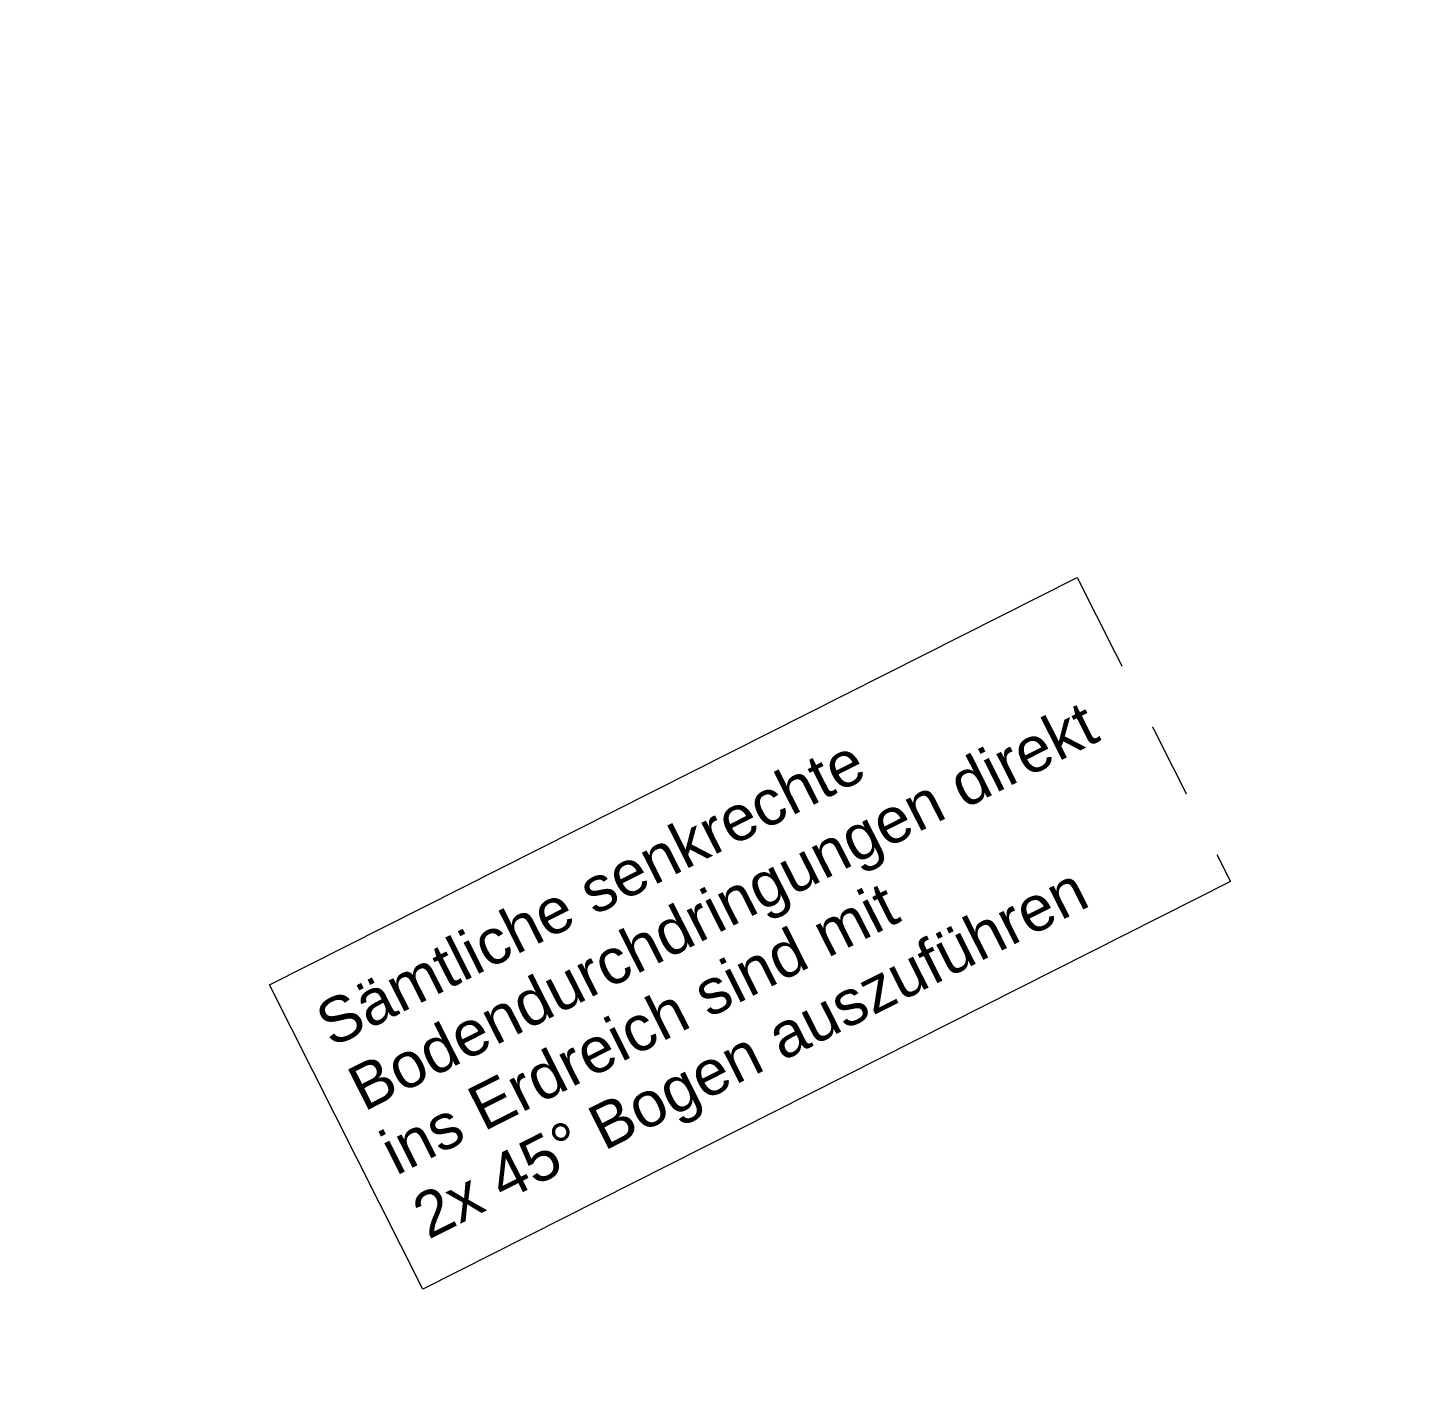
# Model space of a CAD drawing. Header units: metres. Extents: x 2682525 to 2683550, y 1250555 to 1251328.
# Drawn here: x 2683089.309 to 2683093.136, y 1250884.193 to 1250887.952 of the extents above; entities that cross this region are included whole.
import ezdxf

# ---------------------------------------------------------------- set-up
doc = ezdxf.new("R2010")
doc.units = ezdxf.units.M
doc.header["$PDMODE"] = 2
doc.header["$PDSIZE"] = -2
for name, pattern in [('IMPORT-_23_ISO-02 Strichlinie', [38.09999999999999, 30.47999999999999, -7.619999999999998]), ('IMPORT-_23_ISO-02 Strichlinie-3', [38.09999999999999, 30.47999999999999, -7.619999999999998]), ('IMPORT-_23_ISO-10 Strichpunktlinie _2_', [46.98999999999999, 30.47999999999999, -7.619999999999998, 1.270000000000001, -7.619999999999998]), ('Verdeckt 0_75', [1.5, 0.75, -0.75])]:
    doc.linetypes.add(name, pattern=pattern)
for name, color, linetype, lineweight, true_color in [('2458 A U1_dwg-1', 9, 'Continuous', 18, 0x808080), ('_23_000 Linien-Strichpunktlinie kurz 0_10', 9, 'IMPORT-_23_ISO-10 Strichpunktlinie _2_', 18, 0x808080), ('_23_200 Materialien-Beton', 9, 'Continuous', 18, 0x808080), ('_23_200 Materialien-Daemmung H', 9, 'Continuous', 18, 0x808080), ('_23_200 Materialien-Kalksandstein', 9, 'Continuous', 18, 0x808080), ('_23_300 Bauteile 3D-Raum-NGF Nettogeschossfläche vermietbar', 9, 'Continuous', 18, 0x808080), ('_23_300 Bauteile 3D-Wand Aussen', 9, 'Continuous', 18, 0x808080), ('_23_400 Ausbau 2D-Schutzraum-Tür', 9, 'IMPORT-_23_ISO-02 Strichlinie', 18, 0x808080), ('_23_500 Technik-Elektro Leuchten', 9, 'Continuous', 18, 0x808080), ('_23_500 Technik-Kanalisation Regenwasser', 9, 'IMPORT-_23_ISO-02 Strichlinie-3', 18, 0x808080), ('_23_Keine', 9, 'Continuous', 18, 0x808080), ('Bemassung', 9, 'Continuous', 18, 0x808080)]:
    doc.layers.add(name, color=color, linetype=linetype, lineweight=lineweight, true_color=true_color)
for name, color, linetype, lineweight in [('A-____-____-DIMS', 7, 'Continuous', 9), ('A-DETL-____-MBND', 7, 'Verdeckt 0_75', 18), ('Bemassung-1', 7, 'Continuous', 18), ('G-____-____-TEXT', 7, 'Continuous', 9)]:
    doc.layers.add(name, color=color, linetype=linetype, lineweight=lineweight)
doc.styles.add('Arial_3', font='arial.ttf', dxfattribs={"height": 125})
doc.styles.add('Arial_31', font='arial.ttf', dxfattribs={"width": 0.9, "height": 200})
doc.styles.add('ISOCP_2', font='isocp___.ttf', dxfattribs={"height": 125.8608217592593})
doc.styles.add('ISOCP_3', font='isocp___.ttf', dxfattribs={"height": 75.51649305555554})
doc.styles.add('ISOCP_5', font='isocp___.ttf', dxfattribs={"height": 100.6886574074074})
doc.styles.add('ISOCP_7', font='isocp___.ttf', dxfattribs={"height": 151.0329861111111})
doc.dimstyles.new('2_0_mm_-_Arial', dxfattribs={"dimscale": 304.8, "dimtxt": 204.051879991394, "dimasz": 0.2460629921259842, "dimexe": 0.3280839895013123, "dimexo": 0.3280840109072179, "dimgap": 0.08202099737532807, "dimtad": 1, "dimdec": 1, "dimlfac": 0.001, "dimrnd": 0.09999999999999999, "dimzin": 0, "dimdsep": 46, "dimtxsty": 'Arial_31', "dimblk1": 'OBLIQUE', "dimblk2": 'OBLIQUE', "dimsah": 1, "dimcen": 0.09, "dimdle": 0.3280839895013123, "dimazin": 0, "dimtfac": 1, "dimtdec": 4, "dimtix": 1, "dimtmove": 0, "dimatfit": 3, "dimfxl": 1, "dimtvp": 1, "dimtfill": 1, "dimtolj": 1, "dimtzin": 0, "dimarcsym": 2})
doc.dimstyles.new('2_0_mm_-_Arial_1', dxfattribs={"dimscale": 304.8, "dimtxt": 204.051879991394, "dimasz": 0.2460629921259842, "dimexe": 0.3280839895013123, "dimexo": 0.3280840109072179, "dimgap": 0.08202099737532807, "dimtad": 1, "dimdec": 1, "dimlfac": 0.001, "dimrnd": 0.09999999999999999, "dimzin": 0, "dimdsep": 46, "dimtxsty": 'Arial_31', "dimblk1": 'OBLIQUE', "dimblk2": 'OBLIQUE', "dimsah": 1, "dimcen": 0.09, "dimdle": 0.3280839895013123, "dimazin": 0, "dimtfac": 1, "dimtdec": 4, "dimtix": 1, "dimtmove": 2, "dimatfit": 3, "dimfxl": 1, "dimtvp": 1, "dimtfill": 1, "dimtolj": 1, "dimtzin": 0, "dimarcsym": 2})
pattern_1 = [(18.233, (0, 0), (18.77292067800844, -56.98752011815572), []), (288.233, (0, 0), (63.31313485127099, 20.85671487326738), [])]
pattern_2 = [(359.99995, (0, 0), (-4.36332312998527e-05, -49.99999999998096), [])]
pattern_3 = [(270, (0, 0), (-50, -3.061616997868383e-15), [])]
pattern_4 = [(288.233, (0, 0), (47.4896000984631, 15.64410056500704), [])]

# ---------------------------------------------------------------- blocks, each defined once
blk = doc.blocks.new('2458 A U1_dwg_VW_SLASH-9045485-U01 Bodenplatte')
at = {"layer": 'Bemassung'}
for p, q in [((500.0534143197685, 500.0534143197683), (-500.0534143197683, -500.0534143197685)), ((890.9383564621788, 0), (-999.9999999999999, 0))]:
    blk.add_line(p, q, dxfattribs=at)
blk = doc.blocks.new('2458 A U1_dwg-9041719-U01 Bodenplatte')
at = {"layer": '_23_200 Materialien-Beton'}
h = blk.add_hatch(dxfattribs=at)
h.set_pattern_fill('FP_1', color=256, style=0, pattern_type=2)
h.set_pattern_definition(pattern_1)
h.paths.add_polyline_path([(-70373.2191524588, -12948.06220294404), (-70373.21915245883, -7697.674813229032), (-70673.21915245881, -7997.67481322905), (-70673.2191524588, -12648.06220294404), (-70523.21915245877, -12798.06220294407)])
h = blk.add_hatch(dxfattribs=at)
h.set_pattern_fill('FP_1', color=256, style=0, pattern_type=2)
h.set_pattern_definition(pattern_1)
h.paths.add_polyline_path([(-70373.2191524588, -12948.06220294404), (-70373.21915245883, -7697.674813229032), (-70673.21915245881, -7997.67481322905), (-70673.2191524588, -12648.06220294404), (-70523.21915245877, -12798.06220294407)])
h = blk.add_hatch(dxfattribs=at)
h.set_pattern_fill('FP_1', color=256, style=0, pattern_type=2)
h.set_pattern_definition(pattern_1)
h.paths.add_polyline_path([(-71878.53777742364, -12948.06220294405), (-70373.21915245878, -12948.06220294405), (-70673.2191524588, -12648.06220294404), (-73121.4927234975, -12648.06220294405), (-72821.4927234975, -12948.06220294405), (-71923.21915245899, -12948.06220294405)])
h = blk.add_hatch(dxfattribs=at)
h.set_pattern_fill('FP_1', color=256, style=0, pattern_type=2)
h.set_pattern_definition(pattern_1)
h.paths.add_polyline_path([(-71878.53777742364, -12948.06220294405), (-70373.21915245878, -12948.06220294405), (-70673.2191524588, -12648.06220294404), (-73121.4927234975, -12648.06220294405), (-72821.4927234975, -12948.06220294405), (-71923.21915245899, -12948.06220294405)])
h = blk.add_hatch(dxfattribs=at)
h.set_pattern_fill('FP_1', color=256, style=0, pattern_type=2)
h.set_pattern_definition(pattern_1)
h.paths.add_polyline_path([(-68241.41568138884, -14797.67331170138), (-68051.41587941958, -14797.67331170138), (-68051.41587941958, -14547.67331170138), (-72821.49272349746, -14547.67331170136), (-72821.49270841129, -14797.67331091071), (-71878.53777742364, -14797.67331170137)])
h = blk.add_hatch(dxfattribs=at)
h.set_pattern_fill('FP_1', color=256, style=0, pattern_type=2)
h.set_pattern_definition(pattern_1)
h.paths.add_polyline_path([(-68051.41587941958, -14797.67331170138), (-68051.41587941958, -14547.67331170138), (-72821.49272349746, -14547.67331170136), (-72821.49272349742, -14797.67331170137), (-71878.53777742364, -14797.67331170137)])
h = blk.add_hatch(dxfattribs=at)
h.set_pattern_fill('FP_1', color=256, style=0, pattern_type=2)
h.set_pattern_definition(pattern_1)
h.paths.add_polyline_path([(-67751.41722019418, -16487.67480955011), (-67751.88248443525, -14797.67331170138), (-68051.4156813888, -14548.0621492145), (-68051.41565462448, -16487.67480955011)])
h = blk.add_hatch(dxfattribs=at)
h.set_pattern_fill('FP_1', color=256, style=0, pattern_type=2)
h.set_pattern_definition(pattern_1)
h.paths.add_polyline_path([(-67751.41587972798, -14798.06214921452), (-67521.41921593116, -14797.67331170138), (-67521.41921593118, -14548.06214921452), (-68051.41568138878, -14548.06214921451), (-67751.88248443525, -14797.67331170138)])
h = blk.add_hatch(dxfattribs=at)
h.set_pattern_fill('FP_1', color=256, style=0, pattern_type=2)
h.set_pattern_definition(pattern_1)
h.paths.add_polyline_path([(-67751.41722019418, -16487.67480955011), (-67751.88248443525, -14797.67331170138), (-68051.4156813888, -14548.0621492145), (-68051.41565462448, -16487.67480955011)])
h = blk.add_hatch(dxfattribs=at)
h.set_pattern_fill('FP_1', color=256, style=0, pattern_type=2)
h.set_pattern_definition(pattern_1)
h.paths.add_polyline_path([(-67751.41587972798, -14798.06214921452), (-67521.41921593116, -14797.67331170138), (-67521.41921593118, -14548.06214921452), (-68051.41568138878, -14548.06214921451), (-67751.88248443525, -14797.67331170138)])
at = {"layer": '_23_200 Materialien-Daemmung H'}
h = blk.add_hatch(dxfattribs=at)
h.set_pattern_fill('FP_5', color=256, style=0, pattern_type=2)
h.set_pattern_definition(pattern_3)
h.paths.add_polyline_path([(-67751.415879728, -14548.06214921453), (-67521.41921593116, -14547.67331170136), (-67521.41921593115, -14358.06214921454), (-68241.415530651, -14358.06214921453), (-68241.41568138884, -14548.06214921452), (-68051.41587941958, -14548.06198418873)])
h = blk.add_hatch(dxfattribs=at)
h.set_pattern_fill('FP_5', color=256, style=0, pattern_type=2)
h.set_pattern_definition(pattern_3)
h.paths.add_polyline_path([(-67521.41921593116, -14548.06214921453), (-67521.41921593115, -14358.06214921454), (-68241.415530651, -14358.06214921453), (-68241.41568138884, -14548.06214921452), (-68051.41587941958, -14548.06214921453)])
h = blk.add_hatch(dxfattribs=at)
h.set_pattern_fill('FP_9', color=256, style=0, pattern_type=2)
h.set_pattern_definition(pattern_2)
h.paths.add_polyline_path([(-68051.41722019429, -16487.67480955011), (-68051.41587972808, -14798.06214921453), (-68241.41587972814, -14798.06214921451), (-68241.41587972814, -16487.67480955011)])
h = blk.add_hatch(dxfattribs=at)
h.set_pattern_fill('FP_9', color=256, style=0, pattern_type=2)
h.set_pattern_definition(pattern_2)
h.paths.add_polyline_path([(-68051.4172201944, -16487.67496028796), (-68051.41587972808, -14798.06214921453), (-68241.41587972814, -14798.06214921451), (-68241.41587972814, -16487.67480955011)])
at = {"layer": '_23_200 Materialien-Kalksandstein'}
h = blk.add_hatch(dxfattribs=at)
h.set_pattern_fill('FP_6', color=256, style=0, pattern_type=2)
h.set_pattern_definition(pattern_4)
h.paths.add_polyline_path([(-70523.21915245877, -13158.06214921448), (-70373.21915245877, -13008.06214921448), (-70373.21915245878, -12948.06220294403), (-70523.21915245877, -12948.06220294404), (-70523.21915245877, -13008.06214921448)])
h = blk.add_hatch(dxfattribs=at)
h.set_pattern_fill('FP_6', color=256, style=0, pattern_type=2)
h.set_pattern_definition(pattern_4)
h.paths.add_polyline_path([(-70523.21915245877, -13158.06214921448), (-70373.21915245877, -13008.06214921448), (-70373.21915245878, -12948.06220294403), (-70523.21915245877, -12948.06220294404)])
h = blk.add_hatch(dxfattribs=at)
h.set_pattern_fill('FP_6', color=256, style=0, pattern_type=2)
h.set_pattern_definition(pattern_4)
h.paths.add_polyline_path([(-70523.21915245874, -13158.06214921449), (-67521.4192159312, -13158.06214921448), (-67521.41921593118, -13008.06214921448), (-70373.21915245877, -13008.06214921448)])
h = blk.add_hatch(dxfattribs=at)
h.set_pattern_fill('FP_6', color=256, style=0, pattern_type=2)
h.set_pattern_definition(pattern_4)
h.paths.add_polyline_path([(-70523.21915245874, -13158.06214921449), (-67521.4192159312, -13158.06214921448), (-67521.41921593118, -13008.06214921448), (-70373.21915245877, -13008.06214921448)])
at = {"layer": '_23_000 Linien-Strichpunktlinie kurz 0_10', "flags": 128}
for points in [[(-71371.402599621, -14147.67208135212), (-70871.38839452379, -14147.67208135212), (-70871.38839452379, -14647.57132746282), (-71371.30938474707, -14647.57132746282), (-71371.30938474707, -14147.67208135212)], [(-71371.402599621, -14147.67208135212), (-70871.38839452379, -14147.67208135212), (-70871.38839452379, -14647.57132746282), (-71371.30938474707, -14647.57132746282), (-71371.30938474707, -14147.67208135212)], [(-71821.36916062886, -15397.69252134184), (-71821.36916062886, -14897.66868126136), (-71021.4624091578, -14897.66868126136), (-71021.4624091578, -15397.54337530111), (-71821.36916062886, -15397.54337530111)], [(-71821.36916062886, -15397.69252134184), (-71821.36916062886, -14897.66868126136), (-71021.4624091578, -14897.66868126136), (-71021.4624091578, -15397.54337530111), (-71821.36916062886, -15397.54337530111)], [(-71421.41576717257, -14897.70004845615), (-71021.50899734336, -14897.70004845615), (-71021.50899734336, -15397.61795785202), (-71421.32255229865, -15397.61795785202), (-71421.32255229865, -14897.70004845615)], [(-71421.41576717257, -14897.70004845615), (-71021.50899734336, -14897.70004845615), (-71021.50899734336, -15397.61795785202), (-71421.32255229865, -15397.61795785202), (-71421.32255229865, -14897.70004845615)]]:
    blk.add_lwpolyline(points, dxfattribs=at)
at = {"layer": '_23_200 Materialien-Beton', "flags": 128}
for points in [[(-78652.42943214536, -11997.67484905743), (-80114.23038149507, -11997.67484905743), (-80114.23038149507, -7997.674813229043), (-70673.21915245875, -7997.674813229043), (-70673.21915245875, -12648.06220294402), (-73121.49272349742, -12648.06220294402), (-73121.49272349742, -13547.67331128639), (-73121.49272349742, -12648.06220294404), (-70673.21915245871, -12648.06220294404), (-70673.21915245871, -7997.674813229046), (-80114.23038149513, -7997.674813229046), (-80114.23038149513, -11997.67484905742)], [(-72821.49272349739, -13547.6733112864), (-72821.49272349739, -12948.06220294404), (-70373.21915245871, -12948.06220294404), (-70373.21915245871, -7997.674813229029), (-56678.83306673393, -7997.674813229029), (-70373.21915245874, -7997.674813229029), (-70373.21915245874, -12948.06220294403), (-72821.49272349742, -12948.06220294403)], [(-68241.41568108031, -14547.67331170137), (-72821.49272349734, -14547.67331170137), (-72821.49272349734, -14347.67331128639), (-72821.49272349734, -14547.67331170135), (-68241.41568108031, -14547.67331170135), (-68051.41568108025, -14547.67331170135)], [(-68051.41568138871, -14548.0621492145), (-67521.41921593109, -14548.0621492145)], [(-68241.41587941957, -14797.67331170136), (-68051.41587941951, -14797.67331170136), (-68051.41587941951, -14798.06214921451), (-68051.41587941951, -16487.67496028795), (-68051.41587941951, -14798.06214921451), (-68051.41587941951, -14797.67331170137)]]:
    blk.add_lwpolyline(points, close=True, dxfattribs=at)
blk.add_lwpolyline([(-78601.41820325814, -14797.67331091069), (-72821.49272349743, -14797.67331091069), (-68241.41587941966, -14797.67331091069), (-72821.49272349742, -14797.67331091069), (-78601.41820325813, -14797.67331091069), (-78601.41820325813, -19697.67519878161), (-78536.41631402101, -19697.67519878161)], dxfattribs=at)
at = {"layer": '_23_200 Materialien-Daemmung H', "flags": 128}
for points in [[(-68241.41568138878, -14548.06214921451), (-68241.41568138878, -14358.0621492145), (-67521.41921593109, -14358.0621492145), (-68241.41553065092, -14358.0621492145), (-68241.41553065092, -14548.06214921451), (-68051.41568138871, -14548.06214921451), (-67521.41921593109, -14548.06214921451), (-68051.41568138871, -14548.06214921451), (-68051.41568138871, -14547.67331170138), (-68051.41568138871, -14548.0621492145)], [(-68241.41722019427, -16487.6748095501), (-68241.41722019427, -14798.0621492145)], [(-68051.41722019433, -16487.67496028795), (-68051.41722019433, -14798.06214921451)]]:
    blk.add_lwpolyline(points, close=True, dxfattribs=at)
at = {"layer": '_23_200 Materialien-Kalksandstein', "flags": 128}
for points in [[(-70523.21915245868, -13158.06214921447), (-70523.21915245868, -12948.06220294403), (-70523.21915245868, -13158.06214921448), (-67521.41921593112, -13158.06214921448)], [(-70373.21915245868, -13008.06214921447), (-70373.21915245868, -12948.06220294402), (-70373.21915245868, -13008.06214921447), (-67521.41921593109, -13008.06214921447)]]:
    blk.add_lwpolyline(points, close=True, dxfattribs=at)
at = {"layer": '_23_300 Bauteile 3D-Raum-NGF Nettogeschossfläche vermietbar', "flags": 128}
blk.add_lwpolyline([(-70373.21915245871, -13008.06214921446), (-70373.21915245871, -11193.06262622984), (-67601.41921593105, -11193.06262622984), (-67601.41921593105, -13008.06214921447), (-70373.21915245871, -13008.06214921447), (-67601.41921593105, -13008.06214921447), (-67601.41921593105, -11193.0626262299), (-70373.21915245873, -11193.0626262299)], close=True, dxfattribs=at)
at = {"layer": '_23_300 Bauteile 3D-Wand Aussen', "flags": 128}
for points in [[(-71873.2191524589, -12648.06220294404), (-70673.21915245871, -12648.06220294404), (-70673.21915245871, -11148.06220294425), (-70673.21915245871, -12648.06220294402)], [(-72821.49272349739, -13547.6733112864), (-72821.49272349739, -12948.06220294404), (-70373.2191524587, -12948.06220294404), (-70373.2191524587, -11193.06262622984), (-70373.2191524587, -12948.06220294403), (-72821.49272349742, -12948.06220294403)], [(-70523.21915245868, -13158.06214921447), (-70523.21915245868, -12948.06220294403), (-70523.21915245868, -13158.06214921447), (-67521.41921593112, -13158.06214921447)], [(-70523.21915245868, -12948.06220294403), (-70373.21915245868, -12948.06220294403), (-70373.21915245868, -13008.06214921447), (-67601.41921593105, -13008.06214921447), (-70373.21915245868, -13008.06214921447), (-70373.21915245868, -12948.06220294402)], [(-72821.49272349737, -14547.67331170135), (-72821.49272349737, -14347.67331128639), (-72821.49272349737, -14547.67331170135), (-68241.41568108031, -14547.67331170135)], [(-68241.41553065092, -14358.0621492145), (-67521.41921593109, -14358.0621492145)]]:
    blk.add_lwpolyline(points, close=True, dxfattribs=at)
blk.add_lwpolyline([(-72821.49272349733, -14797.67331170134), (-68241.41587941957, -14797.67331170134), (-68241.41587941957, -14798.0621492145), (-68241.41587941957, -16487.6748095501), (-68241.41587941957, -14798.0621492145), (-68241.41587941957, -14797.67331170136), (-72821.49272349734, -14797.67331170136), (-78601.41820325804, -14797.67331170136), (-78601.41820325804, -19697.67519878158), (-78726.41820325809, -19697.67519878158), (-78601.41820325807, -19697.67519878158), (-78601.41820325807, -14797.67331091067)], dxfattribs=at)
at = {"layer": '_23_400 Ausbau 2D-Schutzraum-Tür', "flags": 128}
blk.add_lwpolyline([(-71521.49048889773, -14547.6739278337), (-72821.49048889772, -14547.6739278337), (-72821.49048889772, -12947.67392783371), (-71521.49048889773, -12947.67392783371)], close=True, dxfattribs=at)
blk.add_lwpolyline([(-71521.49048889773, -14547.6739278337), (-72821.49048889772, -14547.6739278337), (-72821.49048889772, -12947.67392783371), (-71521.49048889773, -12947.67392783371)], close=True, dxfattribs=at)
at = {"layer": '_23_500 Technik-Elektro Leuchten', "flags": 128}
for points in [[(-70386.45781215848, -13838.06516447555), (-70386.45781215848, -13738.06516447555)], [(-68886.45781215848, -13838.06516447555), (-68886.45781215848, -13738.06516447555)], [(-68886.45781215848, -13788.06516447555), (-70386.45781215848, -13788.06516447555)]]:
    blk.add_lwpolyline(points, close=True, dxfattribs=at)
at = {"layer": '_23_500 Technik-Kanalisation Regenwasser', "flags": 128}
for points in [[(-69656.51149136713, -15217.52602077652), (-69656.51149136713, -15527.52588088248)], [(-69811.65867484038, -15372.37869740921), (-69501.65881473442, -15372.37869740921)]]:
    blk.add_lwpolyline(points, close=True, dxfattribs=at)
at = {"layer": '_23_500 Technik-Kanalisation Regenwasser'}
blk.add_circle((-69656.65874478743, -15372.5259508295), 55.00000000001455, dxfattribs=at)
blk.add_circle((-69656.65874478743, -15372.5259508295), 55.00000000001455, dxfattribs=at)
for centre, radius, start, end in [((-69656.65874478743, -15372.5259508295), 104.9999999999957, 89.94556773695928, 269.9455677369668), ((-69656.65874478743, -15372.5259508295), 104.9999999999957, 89.94556773695928, 269.9455677369668), ((-69656.65874478743, -15372.5259508295), 104.9999999999957, 269.9455677369668, 89.94556773695928), ((-69656.65874478743, -15372.5259508295), 104.9999999999957, 269.9455677369668, 89.94556773695928), ((-69656.65874478742, -15372.5259508295), 55.0000000000019, 89.94556773694771, 269.9455677369625), ((-69656.65874478742, -15372.5259508295), 55.0000000000019, 89.94556773694771, 269.9455677369625), ((-69656.65874478742, -15372.5259508295), 55.0000000000019, 269.9455677369777, 89.94556773696289), ((-69656.65874478742, -15372.5259508295), 55.0000000000019, 269.9455677369777, 89.94556773696289)]:
    blk.add_arc(centre, radius, start, end, dxfattribs=at)
at = {"layer": '_23_Keine', "flags": 128}
for points in [[(-73001.41820312208, -15797.6751983039), (-73001.41820312208, -14797.67331128631), (-72601.41820312203, -14797.67331128631), (-72601.41820312203, -15797.67519830391)], [(-73001.41820312208, -15797.6751983039), (-73001.41820312208, -14797.67331128631), (-72601.41820312203, -14797.67331128631), (-72601.41820312203, -15797.67519830391)], [(-72601.41820312207, -15797.67519830393), (-72601.41820312207, -14797.67331128634), (-72201.418203122, -14797.67331128634), (-72201.418203122, -15797.67519830394)], [(-72601.41820312207, -15797.67519830393), (-72601.41820312207, -14797.67331128634), (-72201.418203122, -14797.67331128634), (-72201.418203122, -15797.67519830394)], [(-72201.41820312207, -15797.67519830394), (-72201.41820312207, -14797.67331128635), (-71801.41820312203, -14797.67331128635), (-71801.41820312203, -15797.67519830395)], [(-72201.41820312207, -15797.67519830394), (-72201.41820312207, -14797.67331128635), (-71801.41820312203, -14797.67331128635), (-71801.41820312203, -15797.67519830395)], [(-71801.41820312207, -15797.67519830396), (-71801.41820312207, -14797.67331128636), (-71401.41820312201, -14797.67331128636), (-71401.41820312201, -15797.67519830396)], [(-71801.41820312207, -15797.67519830396), (-71801.41820312207, -14797.67331128636), (-71401.41820312201, -14797.67331128636), (-71401.41820312201, -15797.67519830396)], [(-71401.41820312207, -15797.67519830395), (-71401.41820312207, -14797.67331128637), (-71001.41820312203, -14797.67331128637), (-71001.41820312203, -15797.67519830397)], [(-71401.41820312207, -15797.67519830395), (-71401.41820312207, -14797.67331128637), (-71001.41820312203, -14797.67331128637), (-71001.41820312203, -15797.67519830397)], [(-71001.4182031221, -15797.67519830396), (-71001.4182031221, -14797.67331128637), (-70601.41820312203, -14797.67331128637), (-70601.41820312203, -15797.67519830396)], [(-71001.4182031221, -15797.67519830396), (-71001.4182031221, -14797.67331128637), (-70601.41820312203, -14797.67331128637), (-70601.41820312203, -15797.67519830396)], [(-70601.4182031221, -15797.67519830396), (-70601.4182031221, -14797.67331128637), (-70201.41820312204, -14797.67331128637), (-70201.41820312204, -15797.67519830396)], [(-70601.4182031221, -15797.67519830396), (-70601.4182031221, -14797.67331128637), (-70201.41820312204, -14797.67331128637), (-70201.41820312204, -15797.67519830396)], [(-70201.41820312208, -15797.67519830394), (-70201.41820312208, -14797.67331128637), (-69801.41820312203, -14797.67331128637), (-69801.41820312203, -15797.67519830396)], [(-70201.41820312208, -15797.67519830394), (-70201.41820312208, -14797.67331128637), (-69801.41820312203, -14797.67331128637), (-69801.41820312203, -15797.67519830396)], [(-69801.4182031221, -15797.67519830397), (-69801.4182031221, -14797.67331128638), (-69401.41820312204, -14797.67331128638), (-69401.41820312204, -15797.67519830398)], [(-69801.4182031221, -15797.67519830397), (-69801.4182031221, -14797.67331128638), (-69401.41820312204, -14797.67331128638), (-69401.41820312204, -15797.67519830398)], [(-69401.41820312208, -15797.675198304), (-69401.41820312208, -14797.67331128639), (-69001.41820312206, -14797.67331128639), (-69001.41820312206, -15797.67519830401)], [(-69401.41820312208, -15797.675198304), (-69401.41820312208, -14797.67331128639), (-69001.41820312206, -14797.67331128639), (-69001.41820312206, -15797.67519830401)], [(-69001.4182031221, -15797.67519830402), (-69001.4182031221, -14797.67331128642), (-68601.41820312207, -14797.67331128642), (-68601.41820312207, -15797.67519830402)], [(-69001.4182031221, -15797.67519830402), (-69001.4182031221, -14797.67331128642), (-68601.41820312207, -14797.67331128642), (-68601.41820312207, -15797.67519830402)], [(-68601.4182031221, -15797.67519830404), (-68601.4182031221, -14797.67331128644), (-68201.41820312208, -14797.67331128644), (-68201.41820312208, -15797.67519830405)], [(-68601.4182031221, -15797.67519830404), (-68601.4182031221, -14797.67331128644), (-68201.41820312208, -14797.67331128644), (-68201.41820312208, -15797.67519830405)], [(-70601.41820312214, -17797.67519830397), (-70601.41820312214, -15797.67519830397), (-68201.41820312213, -15797.67519830397), (-68201.41820312213, -17797.67519830403)], [(-69401.41820312223, -15797.67519830379), (-69401.41820312223, -17797.6751983038), (-70601.41820312216, -17797.6751983038), (-70601.41820312216, -15797.67519830382)], [(-70601.41820312214, -17797.67519830397), (-70601.41820312214, -15797.67519830397), (-68201.41820312213, -15797.67519830397), (-68201.41820312213, -17797.67519830403)], [(-69401.41820312223, -15797.67519830379), (-69401.41820312223, -17797.6751983038), (-70601.41820312216, -17797.6751983038), (-70601.41820312216, -15797.67519830382)]]:
    blk.add_lwpolyline(points, close=True, dxfattribs=at)
for points in [[(-69501.51156131412, -15217.67327419681), (-69501.51156131412, -15527.67313430278), (-69811.80592826068, -15527.67313430278), (-69811.80592826068, -15217.37876735622), (-69501.51156131412, -15217.37876735622)], [(-69501.51156131412, -15217.67327419681), (-69501.51156131412, -15527.67313430278), (-69811.80592826068, -15527.67313430278), (-69811.80592826068, -15217.37876735622), (-69501.51156131412, -15217.37876735622)], [(-74601.4182031222, -17797.67519830389), (-74601.4182031222, -15797.67519830389), (-70601.41820312216, -15797.67519830389), (-70601.41820312216, -17797.67519830398), (-73449.32850333214, -17797.67519830398)], [(-73574.32850333213, -17797.67519830383), (-74601.41820312223, -17797.67519830383), (-74601.41820312223, -15797.67519830391), (-70601.41820312226, -15797.67519830391)], [(-74601.4182031222, -17797.67519830389), (-74601.4182031222, -15797.67519830389), (-70601.41820312216, -15797.67519830389), (-70601.41820312216, -17797.67519830398), (-73449.32850333214, -17797.67519830398)], [(-73574.32850333213, -17797.67519830383), (-74601.41820312223, -17797.67519830383), (-74601.41820312223, -15797.67519830391), (-70601.41820312226, -15797.67519830391)], [(-70601.41820312226, -15797.67519830383), (-70601.41820312226, -17797.67519830383), (-73449.32850333214, -17797.67519830383)], [(-70601.41820312226, -15797.67519830383), (-70601.41820312226, -17797.67519830383), (-73449.32850333214, -17797.67519830383)]]:
    blk.add_lwpolyline(points, dxfattribs=at)
at = {"layer": 'Bemassung', "flags": 128}
for points in [[(-71134.32601387908, -12723.57976210556), (-71134.32601387908, -12835.82097304306)], [(-71234.32601387906, -12948.06218398056), (-70576.21915245871, -12948.06218398056)], [(-71134.32601387908, -12948.06218398056), (-71134.32601387908, -13158.06214921448)], [(-71516.1370599201, -13060.30341388153), (-71516.1370599201, -14435.43210076386)], [(-71234.32601387906, -13158.06214921448), (-70576.2191524587, -13158.06214921448), (-71234.32601387906, -13158.06214921448), (-70576.2191524587, -13158.06214921448)], [(-70523.21915245868, -14215.90843831633), (-70523.21915245868, -13161.06214921447), (-70523.21915245868, -14215.90843831636), (-70523.21915245868, -13161.06214921447)], [(-71134.32601387908, -13270.30336015197), (-71134.32601387908, -14435.43210076386), (-71134.32601387908, -13270.30336015197), (-71134.32601387908, -13382.54457108948)], [(-68579.61374590838, -14133.57972733952), (-68579.61374590838, -14245.82093827702), (-68579.61374590838, -13270.30336015198), (-68579.61374590838, -13382.54457108948), (-68579.61374590838, -13270.30336015198), (-68579.61374590838, -14245.82093827702)], [(-72709.2515125599, -14115.90843831638), (-70635.46036339618, -14115.90843831638)], [(-66675.90163780608, -14115.90843831632), (-66563.66042686858, -14115.90843831632), (-70410.9779415212, -14115.90843831632), (-66563.66042686858, -14115.90843831632)], [(-68579.61374590838, -14323.57972733953), (-68579.61374590838, -14435.82093827703)], [(-68679.61374590837, -14358.06214921452), (-68244.41553065095, -14358.06214921452), (-68679.61374590837, -14358.06214921452), (-68244.41553065095, -14358.06214921452)], [(-68579.61374590838, -14548.06214921453), (-68579.61374590838, -14797.67331128645), (-68579.61374590838, -14548.06214921453), (-68579.61374590838, -14358.06214921452)], [(-71416.13705992013, -14547.67331170136), (-71518.49272349743, -14547.67331170136)], [(-71234.32601387906, -14547.67331170136), (-70534.45420228885, -14547.67331170136)], [(-68679.61374590837, -14548.06214921453), (-68244.41568138878, -14548.06214921453), (-68679.61374590837, -14548.06214921453), (-68244.41568138878, -14548.06214921453)], [(-68579.61374590838, -14772.54457108953), (-68579.61374590838, -14660.30336015203)], [(-68679.61374590837, -14797.67331128645), (-68513.33900886543, -14797.67331128645), (-68679.61374590837, -14797.67331128645), (-68513.33900886543, -14797.67331128645)], [(-68579.61374590838, -14909.91452222395), (-68579.61374590838, -16375.4335986126), (-68579.61374590838, -14909.91452222395), (-68579.61374590838, -15022.15573316145)], [(-68465.89916594686, -16326.85755594799), (-68353.65795500936, -16326.85755594799), (-78489.17699218457, -16326.85755594799), (-68353.65795500936, -16326.85755594799)], [(-73480.0557608234, -16830.44034274917), (-68163.65931975718, -16830.44034274917)]]:
    blk.add_lwpolyline(points, close=True, dxfattribs=at)
at = {"xscale": 0.1122412109375, "yscale": 0.1122412109375, "zscale": 0.1122412109375}
for p, rotation in [((-71134.32601387908, -12948.06218398056), 270), ((-71134.32601387908, -12948.06218398056), 270), ((-71134.32601387908, -13158.06214921448), 90), ((-71134.32601387908, -13158.06214921448), 90), ((-71134.32601387908, -13158.06214921448), 90), ((-71134.32601387908, -13158.06214921448), 90), ((-70523.21915245868, -14115.90843831635), 180), ((-70523.21915245868, -14115.90843831635), 180), ((-68579.6137459084, -14358.06214921452), 270), ((-68579.61374590838, -14358.06214921452), 270), ((-68579.6137459084, -14358.06214921452), 270), ((-68579.61374590838, -14358.06214921452), 270), ((-71516.1370599201, -14547.67331170136), 270), ((-71516.1370599201, -14547.67331170136), 270), ((-71134.32601387908, -14547.67331170136), 270), ((-71134.32601387908, -14547.67331170136), 270), ((-68579.61374590838, -14548.06214921453), 270), ((-68579.61374590838, -14548.06214921453), 270), ((-68579.61374590838, -14548.06214921453), 90), ((-68579.61374590838, -14548.06214921453), 90), ((-68579.61374590838, -14797.67331128645), 90), ((-68579.61374590838, -14797.67331128645), 90), ((-68579.61374590838, -14797.67331128645), 90), ((-68579.61374590838, -14797.67331128645), 90)]:
    blk.add_blockref('2458 A U1_dwg_VW_SLASH-9045485-U01 Bodenplatte', p, dxfattribs=dict(at, rotation=rotation))
blk.add_blockref('2458 A U1_dwg_VW_SLASH-9045485-U01 Bodenplatte', (-70523.21915245868, -14115.90843831638), dxfattribs=at)
blk.add_blockref('2458 A U1_dwg_VW_SLASH-9045485-U01 Bodenplatte', (-70523.21915245868, -14115.90843831638), dxfattribs=at)
at = {"layer": '_23_500 Technik-Elektro Leuchten', "insert": (-69281.84180891376, -13864.79907403608), "char_height": 75.51649305555554, "width": 690.2281178886606, "attachment_point": 1, "rotation": 180, "line_spacing_factor": 1.478621465017729, "style": 'ISOCP_3'}
blk.add_mtext('FL-Leuchte', dxfattribs=at)
blk.add_mtext('FL-Leuchte', dxfattribs=at)
at = {"layer": '_23_500 Technik-Kanalisation Regenwasser', "insert": (-69765.91396893687, -15588.31473827403), "char_height": 100.6886574074074, "width": 311.2735883963591, "attachment_point": 1, "rotation": 359.91413538371825, "line_spacing_factor": 1.478621465017729, "style": 'ISOCP_5'}
blk.add_mtext('FL 1', dxfattribs=at)
blk.add_mtext('FL 1', dxfattribs=at)
at = {"layer": '_23_Keine', "char_height": 151.0329861111111, "attachment_point": 1, "line_spacing_factor": 1.478621465017729, "style": 'ISOCP_7'}
for s, insert, width in [('56.U109.03', (-70332.20513419963, -13339.4657614697), 1238.281718281718), ('56.U109.03', (-70332.20513419963, -13339.4657614697), 1238.281718281718), ('Gang', (-70332.82327738672, -13538.93807227386), 588.6913086913087), ('Gang', (-70332.82327738672, -13538.93807227386), 588.6913086913087), ('9.0m²', (-70331.38094327226, -13822.06576146968), 649.5904095904095), ('9.0m²', (-70331.38094327226, -13822.06576146968), 649.5904095904095)]:
    blk.add_mtext(s, dxfattribs=dict(at, insert=insert, width=width))
at = {"layer": 'Bemassung-1', "char_height": 125.8608217592593, "attachment_point": 2, "rotation": 90, "line_spacing_factor": 1.478621465017729, "style": 'ISOCP_2'}
for s, insert, width in [('21', (-71240.2861245862, -13053.0621665975), 203.0120259019426), ('21', (-71240.2861245862, -13053.0621665975), 203.0120259019426), ('1.60', (-71623.17033588781, -13747.86775732267), 372.1887141535614), ('1.60', (-71623.17033588781, -13747.86775732267), 372.1887141535614), ('1.39', (-71241.35928984679, -13852.86773045789), 372.1887141535614), ('1.39', (-71241.35928984679, -13852.86773045789), 372.1887141535614), ('19', (-68471.49144162878, -14250.06214921451), 203.0120259019426), ('19', (-68471.49144162878, -14250.06214921451), 203.0120259019426), ('25', (-68686.6470218761, -14672.86773025046), 236.8473635522664), ('25', (-68686.6470218761, -14672.86773025046), 236.8473635522664), ('1.69', (-68686.6470218761, -15642.67406041825), 372.1887141535614), ('1.69', (-68686.6470218761, -15642.67406041825), 372.1887141535614)]:
    blk.add_mtext(s, dxfattribs=dict(at, insert=insert, width=width))
at = {"layer": 'Bemassung-1', "char_height": 125.8608217592593, "attachment_point": 2, "line_spacing_factor": 1.478621465017729, "style": 'ISOCP_2'}
for s, insert, width in [('2.30', (-71652.08142676615, -13972.24185370693), 406.0240518038852), ('2.30', (-71652.08142676615, -13972.24185370693), 406.0240518038852), ('4.07', (-68487.31918419487, -14008.87516234863), 422.9417206290471), ('4.07', (-68487.31918419487, -14008.87516234863), 422.9417206290471)]:
    blk.add_mtext(s, dxfattribs=dict(at, insert=insert, width=width))
blk = doc.blocks.new('_Oblique')
at = {"color": 0, "linetype": 'ByBlock', "lineweight": -2}
blk.add_line((-0.5, -0.5), (0.5, 0.5), dxfattribs=at)
blk = doc.blocks.new('*D1807')
at = {"layer": 'A-____-____-DIMS', "color": 0, "lineweight": -2, "transparency": 16777216}
for p, q in [((2683068.897622096, 1250867.009540824), (2683135.861756529, 1250900.785341326)), ((2683053.688199543, 1250859.338114525), (2683068.897622096, 1250867.009540824)), ((2683053.688199543, 1250859.338114525), (2682986.72406511, 1250825.562314023)), ((2683113.74310552, 1250778.098576879), (2683113.932022766, 1250777.724028246)), ((2683098.698719751, 1250770.099947516), (2683098.722600213, 1250770.052601948))]:
    blk.add_line(p, q, dxfattribs=at)
at = {"layer": 'A-____-____-DIMS', "color": 0, "lineweight": -2, "transparency": 16777216, "xscale": 74.99999999999999, "yscale": 74.99999999999999, "zscale": 74.99999999999999}
for p, rotation in [((2683068.897622096, 1250867.009540824), 206.7657572042305), ((2683053.688199543, 1250859.338114525), 26.76575720423048)]:
    blk.add_blockref('_Oblique', p, dxfattribs=dict(at, rotation=rotation))
at = {"layer": 'A-____-____-DIMS', "color": 0, "transparency": 16777216, "insert": (2683004.047613651, 1250976.668747653), "char_height": 200, "width": 911.641014607705, "attachment_point": 5, "rotation": 26.76575720423047, "style": 'Arial_31', "bg_fill": 3, "box_fill_scale": 1.1, "bg_fill_color": 256, "bg_fill_true_color": 13158600, "bg_fill_transparency": 0}
blk.add_mtext('\\A1;0.0', dxfattribs=at)
at = {"layer": 'Defpoints', "color": 0, "transparency": 16777216}
for p in [(2683068.708701911, 1250867.384095282), (2683068.897622096, 1250867.009540824), (2683053.664316143, 1250859.385465919)]:
    blk.add_point(p, dxfattribs=at)
blk = doc.blocks.new('*D1808')
at = {"layer": 'A-____-____-DIMS', "color": 0, "lineweight": -2, "transparency": 16777216}
for p, q in [((2683101.306229421, 1250883.356000871), (2683168.270363854, 1250917.131801374)), ((2683068.897622741, 1250867.009539544), (2683001.933488308, 1250833.233739042)), ((2683146.196746825, 1250794.355752247), (2683146.340630091, 1250794.070488293)), ((2683113.74310552, 1250778.098576879), (2683113.932023411, 1250777.724026967))]:
    blk.add_line(p, q, dxfattribs=at)
at = {"layer": 'A-____-____-DIMS', "color": 0, "transparency": 16777216, "insert": (2682617.72699169, 1250788.948338999), "char_height": 200, "width": 911.641014607705, "attachment_point": 1, "rotation": 26.76575720423047, "line_spacing_factor": 0.9417779076525878, "style": 'Arial_31', "bg_fill": 3, "box_fill_scale": 1.1, "bg_fill_color": 256, "bg_fill_true_color": 13158600, "bg_fill_transparency": 0}
blk.add_mtext('\\A1;0.0', dxfattribs=at)
at = {"layer": 'A-____-____-DIMS', "color": 0, "lineweight": -2, "transparency": 16777216}
blk.add_line((2683068.897622741, 1250867.009539544), (2683101.306229421, 1250883.356000871), dxfattribs=at)
at = {"layer": 'Defpoints', "color": 0, "transparency": 16777216}
for p in [(2683101.162343216, 1250883.641270651), (2683101.306229421, 1250883.356000871), (2683068.708701911, 1250867.384095282)]:
    blk.add_point(p, dxfattribs=at)
at = {"layer": 'A-____-____-DIMS', "color": 0, "lineweight": -2, "transparency": 16777216, "xscale": 74.99999999999999, "yscale": 74.99999999999999, "zscale": 74.99999999999999}
for p, rotation in [((2683101.306229421, 1250883.356000871), 206.7657572042305), ((2683068.897622741, 1250867.009539544), 26.76575720423048)]:
    blk.add_blockref('_Oblique', p, dxfattribs=dict(at, rotation=rotation))
blk = doc.blocks.new('*D1809')
at = {"layer": 'A-____-____-DIMS', "color": 0, "lineweight": -2, "transparency": 16777216}
for p, q in [((2683132.910514814, 1250899.296771893), (2683199.874649247, 1250933.072572396)), ((2683101.30623005, 1250883.355999624), (2683132.910514814, 1250899.296771893)), ((2683101.30623005, 1250883.355999624), (2683034.342095617, 1250849.580199121)), ((2683177.801724807, 1250810.295150137), (2683177.944915484, 1250810.011259315)), ((2683146.196746825, 1250794.355752247), (2683146.34063072, 1250794.070487046))]:
    blk.add_line(p, q, dxfattribs=at)
at = {"layer": 'A-____-____-DIMS', "color": 0, "lineweight": -2, "transparency": 16777216, "xscale": 74.99999999999999, "yscale": 74.99999999999999, "zscale": 74.99999999999999}
for p, rotation in [((2683132.910514814, 1250899.296771893), 206.7657572042305), ((2683101.30623005, 1250883.355999624), 26.76575720423048)]:
    blk.add_blockref('_Oblique', p, dxfattribs=dict(at, rotation=rotation))
at = {"layer": 'A-____-____-DIMS', "color": 0, "transparency": 16777216, "insert": (2683059.863075263, 1251004.821305737), "char_height": 200, "width": 911.641014607705, "attachment_point": 5, "rotation": 26.76575720423047, "style": 'Arial_31', "bg_fill": 3, "box_fill_scale": 1.1, "bg_fill_color": 256, "bg_fill_true_color": 13158600, "bg_fill_transparency": 0}
blk.add_mtext('\\A1;0.0', dxfattribs=at)
at = {"layer": 'Defpoints', "color": 0, "transparency": 16777216}
for p in [(2683132.767321199, 1250899.58066854), (2683132.910514814, 1250899.296771893), (2683101.162343216, 1250883.641270651)]:
    blk.add_point(p, dxfattribs=at)

msp = doc.modelspace()

# ---------------------------------------------------------------- linework, layer by layer
at = {"layer": 'A-DETL-____-MBND'}
msp.add_open_spline([(2683066.009390901, 1250869.679863096), (2683066.288205003, 1250869.551325586), (2683067.039320472, 1250869.18605556), (2683068.808618498, 1250868.554809036), (2683071.657237757, 1250869.494124548), (2683074.467321273, 1250871.018365242), (2683078.195421315, 1250872.859749516), (2683083.158512379, 1250875.383371573), (2683088.800458998, 1250878.256991499), (2683094.67246607, 1250881.112386641), (2683097.951854891, 1250882.94699488), (2683100.081408632, 1250883.879558791), (2683100.187642982, 1250884.43076455), (2683100.919117485, 1250885.016465895), (2683101.844521929, 1250884.711114088), (2683103.967648854, 1250886.004076284), (2683109.204590926, 1250888.417601884), (2683115.754953569, 1250891.836530144), (2683122.446522959, 1250895.24131188), (2683126.497124689, 1250897.270196159), (2683129.520615935, 1250898.811156605), (2683132.804656584, 1250900.260438276), (2683134.067093911, 1250906.573856538), (2683135.558020153, 1250913.796773206), (2683138.657477513, 1250918.602886364), (2683139.889302063, 1250920.906158589)], degree=3, knots=[0, 0, 0, 0, 3.021816965252346, 8.2668153199768, 17.95102877688316, 30.86478291184385, 40.23480069127133, 58.74610483870741, 85.71719350426484, 102.6006594184549, 122.8063238274784, 123.1988405673681, 125.0105717409506, 127.673553189531, 131.444065486728, 133.3966811922206, 151.4499517304334, 188.9907190902837, 205.6325642785124, 225.4757952452216, 233.4027051389572, 239.3167187433414, 259.753894699282, 288.8823652494151, 314.5908583427087, 314.5908583427087, 314.5908583427087, 314.5908583427087], dxfattribs=at)

# ---------------------------------------------------------------- block references
at = {"layer": '2458 A U1_dwg-1', "xscale": 0.001, "yscale": 0.001, "zscale": 0.001, "rotation": 26.76575494316579}
msp.add_blockref('2458 A U1_dwg-9041719-U01 Bodenplatte', (2683147.144467305, 1250931.177239274), dxfattribs=at)

# ---------------------------------------------------------------- next in the draw order: dimensions: what is measured, and where the dimension line sits
at = {"layer": 'A-____-____-DIMS'}
dim = msp.add_linear_dim(base=(2683068.897622096, 1250867.009540824), p1=(2683053.664316142, 1250859.385465919), p2=(2683068.708701911, 1250867.384095282), angle=26.76575720423047, dimstyle='2_0_mm_-_Arial', override={"dimpost": '<>', "dimfxl": 17038.5332360565}, dxfattribs=at)
dim.commit()
dim.dimension.update_dxf_attribs({"geometry": '*D1807', "text_midpoint": (2683004.047613651, 1250976.668747653)})

# ---------------------------------------------------------------- next in the draw order: dimensions: what is measured, and where the dimension line sits
dim = msp.add_linear_dim(base=(2683101.306229421, 1250883.356000871), p1=(2683068.708701911, 1250867.384095282), p2=(2683101.162343216, 1250883.641270651), angle=26.76575720423047, dimstyle='2_0_mm_-_Arial_1', override={"dimpost": '<>', "dimfxl": 36297.85923366722}, dxfattribs=at)
dim.commit()
dim.dimension.update_dxf_attribs({"geometry": '*D1808', "text_midpoint": (2683084.754535631, 1250875.177022492), "dimtype": 160})

# ---------------------------------------------------------------- next in the draw order: dimensions: what is measured, and where the dimension line sits
dim = msp.add_linear_dim(base=(2683132.910514814, 1250899.296771893), p1=(2683101.162343216, 1250883.641270651), p2=(2683132.767321198, 1250899.58066854), angle=26.76575720423047, dimstyle='2_0_mm_-_Arial', override={"dimpost": '<>', "dimfxl": 35396.87893486193}, dxfattribs=at)
dim.commit()
dim.dimension.update_dxf_attribs({"geometry": '*D1809', "text_midpoint": (2683059.863075263, 1251004.821305737)})

# ---------------------------------------------------------------- next in the draw order: linework, layer by layer
at = {"layer": 'G-____-____-TEXT', "flags": 128}
msp.add_lwpolyline([(2683089.97985143, 1250885.299353344), (2683092.218501796, 1250886.428498092), (2683092.643626506, 1250885.585642837), (2683090.404976139, 1250884.456498088)], close=True, dxfattribs=at)

# ---------------------------------------------------------------- next in the draw order: texts
at = {"layer": 'G-____-____-TEXT', "insert": (2683090.095790473, 1250885.236031145), "char_height": 0.125, "width": 2.0723621875, "attachment_point": 1, "rotation": 26.765754943165796, "style": 'Arial_3', "bg_fill": 3, "box_fill_scale": 1.25, "bg_fill_color": 256, "bg_fill_true_color": 13158600, "bg_fill_transparency": 0}
msp.add_mtext('Sämtliche senkrechte ', dxfattribs=at)

# ---------------------------------------------------------------- next in the draw order: texts
at = {"layer": 'G-____-____-TEXT', "insert": (2683090.185155605, 1250885.058855202), "char_height": 0.125, "width": 2.797889375, "attachment_point": 1, "rotation": 26.765754943165796, "style": 'Arial_3', "bg_fill": 3, "box_fill_scale": 1.25, "bg_fill_color": 256, "bg_fill_true_color": 13158600, "bg_fill_transparency": 0}
msp.add_mtext('Bodendurchdringungen direkt ', dxfattribs=at)

# ---------------------------------------------------------------- next in the draw order: texts
at = {"layer": 'G-____-____-TEXT', "insert": (2683090.274520737, 1250884.88167926), "char_height": 0.125, "width": 1.9521090625, "attachment_point": 1, "rotation": 26.765754943165796, "style": 'Arial_3', "bg_fill": 3, "box_fill_scale": 1.25, "bg_fill_color": 256, "bg_fill_true_color": 13158600, "bg_fill_transparency": 0}
msp.add_mtext('ins Erdreich sind mit ', dxfattribs=at)

# ---------------------------------------------------------------- next in the draw order: texts
at = {"layer": 'G-____-____-TEXT', "insert": (2683090.363885869, 1250884.704503317), "char_height": 0.125, "width": 2.465189062499999, "attachment_point": 1, "rotation": 26.765754943165796, "style": 'Arial_3', "bg_fill": 3, "box_fill_scale": 1.25, "bg_fill_color": 256, "bg_fill_true_color": 13158600, "bg_fill_transparency": 0}
msp.add_mtext('2x 45° Bogen auszuführen', dxfattribs=at)

doc.saveas('drawing.dxf')
